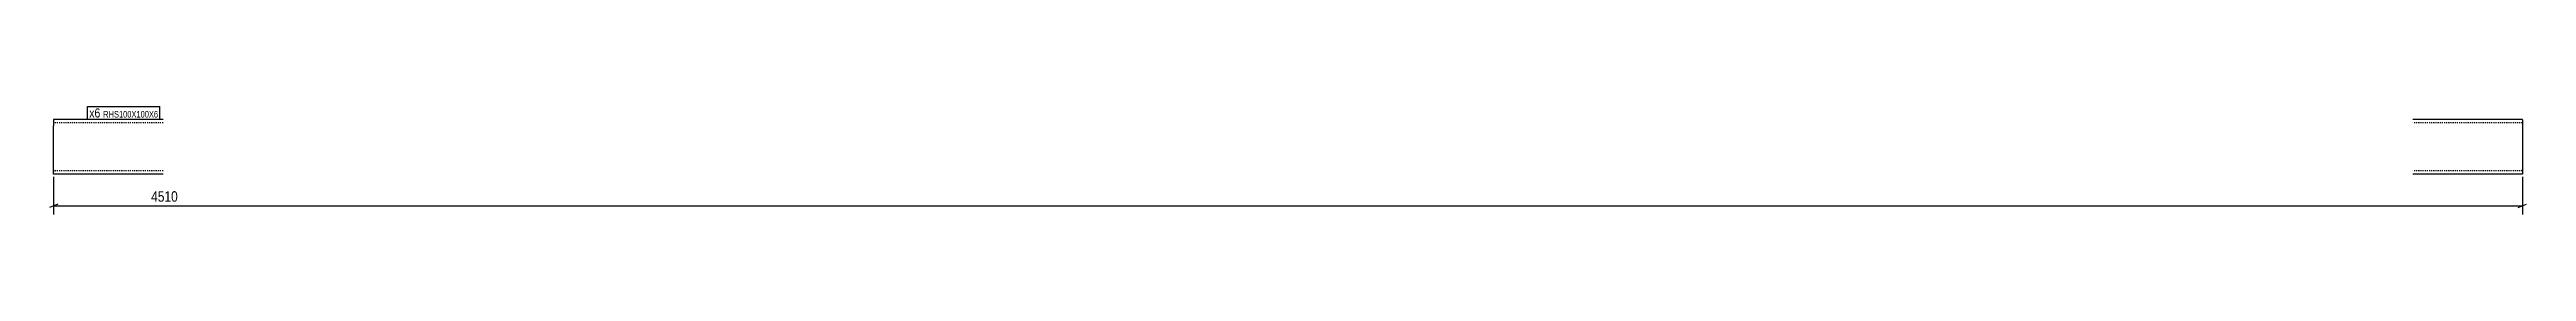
# Model space of a CAD drawing. Header units: millimetres. Extents: x 15 to 4540, y 15 to 213.
import ezdxf

# ---------------------------------------------------------------- set-up
doc = ezdxf.new("R2010")
doc.units = ezdxf.units.MM
doc.linetypes.add('DXK_LINE_DOT2', pattern=[3.9198, 1.9599, -1.9599])
for name, color, linetype in [('MÅLSÆTNING', 7, 'Continuous'), ('STÅL', 7, 'Continuous'), ('TEKST', 7, 'Continuous')]:
    doc.layers.add(name, color=color, linetype=linetype)
doc.styles.add('Arial Narrow', font='ARIALN.TTF', dxfattribs={"height": 0.2})

msp = doc.modelspace()

# ---------------------------------------------------------------- linework, layer by layer
at = {"layer": 'MÅLSÆTNING', "color": 7, "linetype": 'Continuous'}
for p, q in [((22.5, 84.5), (22.5, 15)), ((4532.5, 84.5), (4532.5, 15)), ((30, 34), (15, 28)), ((22.5, 31), (4532.5, 31)), ((4525, 28), (4540, 34))]:
    msp.add_line(p, q, dxfattribs=at)
at = {"layer": 'STÅL', "color": 2, "linetype": 'Continuous'}
for p, q in [((22.5, 189.5), (22.5, 177.5)), ((222.5, 189.5), (22.5, 189.5)), ((4532.5, 189.5), (4332.5, 189.5)), ((4532.5, 188.6), (4532.5, 189.5)), ((4532.5, 188.6), (4532.5, 177.5)), ((22.5, 96.9), (22.5, 177.5)), ((4532.5, 177.5), (4532.5, 101.5)), ((22.5, 90.4), (22.5, 96.9)), ((4532.5, 101.5), (4532.5, 89.5)), ((22.5, 89.5), (22.5, 90.4)), ((222.5, 89.5), (22.5, 89.5)), ((4532.5, 89.5), (4332.5, 89.5))]:
    msp.add_line(p, q, dxfattribs=at)
at = {"layer": 'STÅL', "color": 7, "linetype": 'DXK_LINE_DOT2'}
for p, q in [((222.5, 183.5), (22.5, 183.5)), ((4532.5, 183.5), (4332.5, 183.5)), ((4532.5, 186), (4532.5, 177.5)), ((22.5, 96.9), (22.5, 95.9)), ((22.5, 95.5), (22.5, 95.9)), ((222.5, 95.5), (22.5, 95.5)), ((22.5, 95.5), (22.5, 93)), ((4532.5, 95.5), (4332.5, 95.5)), ((4532.5, 95.9), (4532.5, 96.9)), ((4532.5, 95.5), (4532.5, 95.9)), ((22.5, 89.5), (22.5, 89.5))]:
    msp.add_line(p, q, dxfattribs=at)

# ---------------------------------------------------------------- next in the draw order: wipeouts: each hides what was drawn before it
at = {"color": 0}
for points, layer in [([(4358.4, 34.8), (4358.4, 62.8), (196.6, 62.8), (196.6, 34.8)], 'MÅLSÆTNING'), ([(107.8, 193), (107.8, 210.5), (87.5, 210.5), (87.5, 193)], 'TEKST')]:
    msp.add_wipeout(points, dxfattribs=at).dxf.layer = layer

# ---------------------------------------------------------------- next in the draw order: texts
at = {"layer": 'MÅLSÆTNING', "color": 3, "style": 'Arial Narrow'}
msp.add_text('4510', height=19.09, dxfattribs=at).set_placement((200.6, 38.8))

# ---------------------------------------------------------------- next in the draw order: wipeouts: each hides what was drawn before it
at = {"color": 0}
msp.add_wipeout([(107.8, 193), (107.8, 210.5), (87.5, 210.5), (87.5, 193)], dxfattribs=at).dxf.layer = 'TEKST'

# ---------------------------------------------------------------- next in the draw order: linework, layer by layer
at = {"layer": 'TEKST', "color": 7, "linetype": 'Continuous'}
msp.add_line((84.5, 190), (84.5, 213.5), dxfattribs=at)

# ---------------------------------------------------------------- next in the draw order: wipeouts: each hides what was drawn before it
at = {"color": 0}
msp.add_wipeout([(213.5, 193), (213.5, 205.5), (113, 205.5), (113, 193)], dxfattribs=at).dxf.layer = 'TEKST'

# ---------------------------------------------------------------- next in the draw order: wipeouts: each hides what was drawn before it
msp.add_wipeout([(213.5, 193), (213.5, 205.5), (113, 205.5), (113, 193)], dxfattribs=at).dxf.layer = 'TEKST'

# ---------------------------------------------------------------- next in the draw order: linework, layer by layer
at = {"layer": 'TEKST', "color": 7, "linetype": 'Continuous'}
for p, q in [((84.5, 213.5), (216.5, 213.5)), ((84.5, 190), (216.5, 190)), ((216.5, 190), (216.5, 213.5))]:
    msp.add_line(p, q, dxfattribs=at)

# ---------------------------------------------------------------- next in the draw order: texts
at = {"layer": 'TEKST', "color": 3, "style": 'Arial Narrow'}
for s, height, p in [('x6', 16.7, (87.5, 193)), ('RHS100X100X6', 11.93, (113, 193))]:
    msp.add_text(s, height=height, dxfattribs=at).set_placement(p)

doc.saveas('drawing.dxf')
